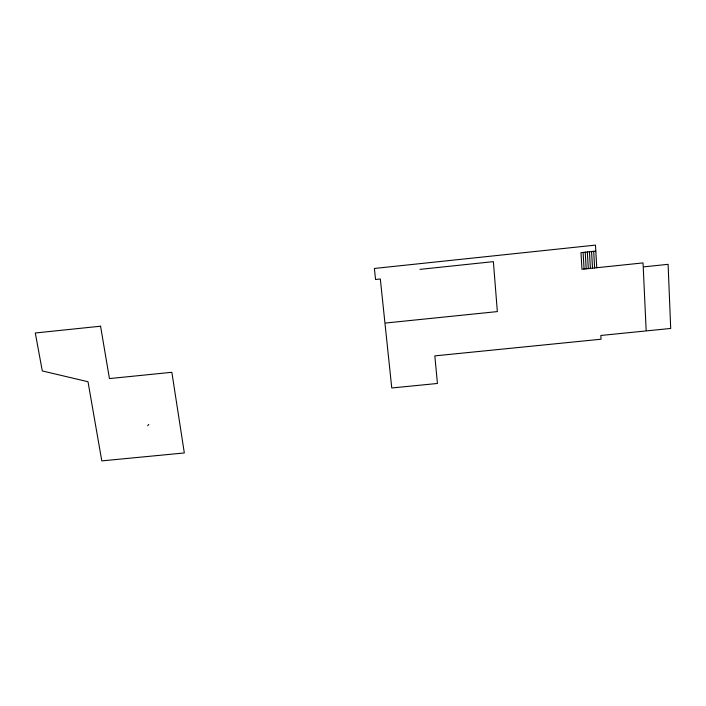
<?xml version="1.0" encoding="UTF-8"?>
<svg xmlns="http://www.w3.org/2000/svg" width="706" height="706" viewBox="0 0 706 706"><rect width="100%" height="100%" fill="white"/><g stroke="black" fill="none" stroke-linecap="round" stroke-linejoin="round"><path stroke-width="1.06" d="M147.669 425.753L148.789 424.377M419.991 269.365L493.379 261.644L497.342 311.593L385.758 323.013M595.811 251.08L580.976 252.642L581.973 269.277L643.042 262.906L643.219 266.912L668.105 264.326L670.7 328.458L600.832 335.474L601.044 339.224L434.825 355.877L437.438 383.473L391.768 387.982L380.322 278.994L375.548 279.497L374.383 268.456L595.476 245.114L596.755 267.733M585.212 252.192L586.192 268.836M583.094 252.421L584.083 269.057M593.693 251.301L594.637 267.953M591.566 251.521L592.528 268.174M589.448 251.751L590.41 268.395M587.33 251.971L588.301 268.615M643.263 267.733L646.14 330.126M100.57 326.207L35.3 332.985L42.289 370.932L88.003 381.734L101.796 460.886L184.328 452.952L171.849 372.291L109.43 378.584L100.57 326.207"/></g></svg>
